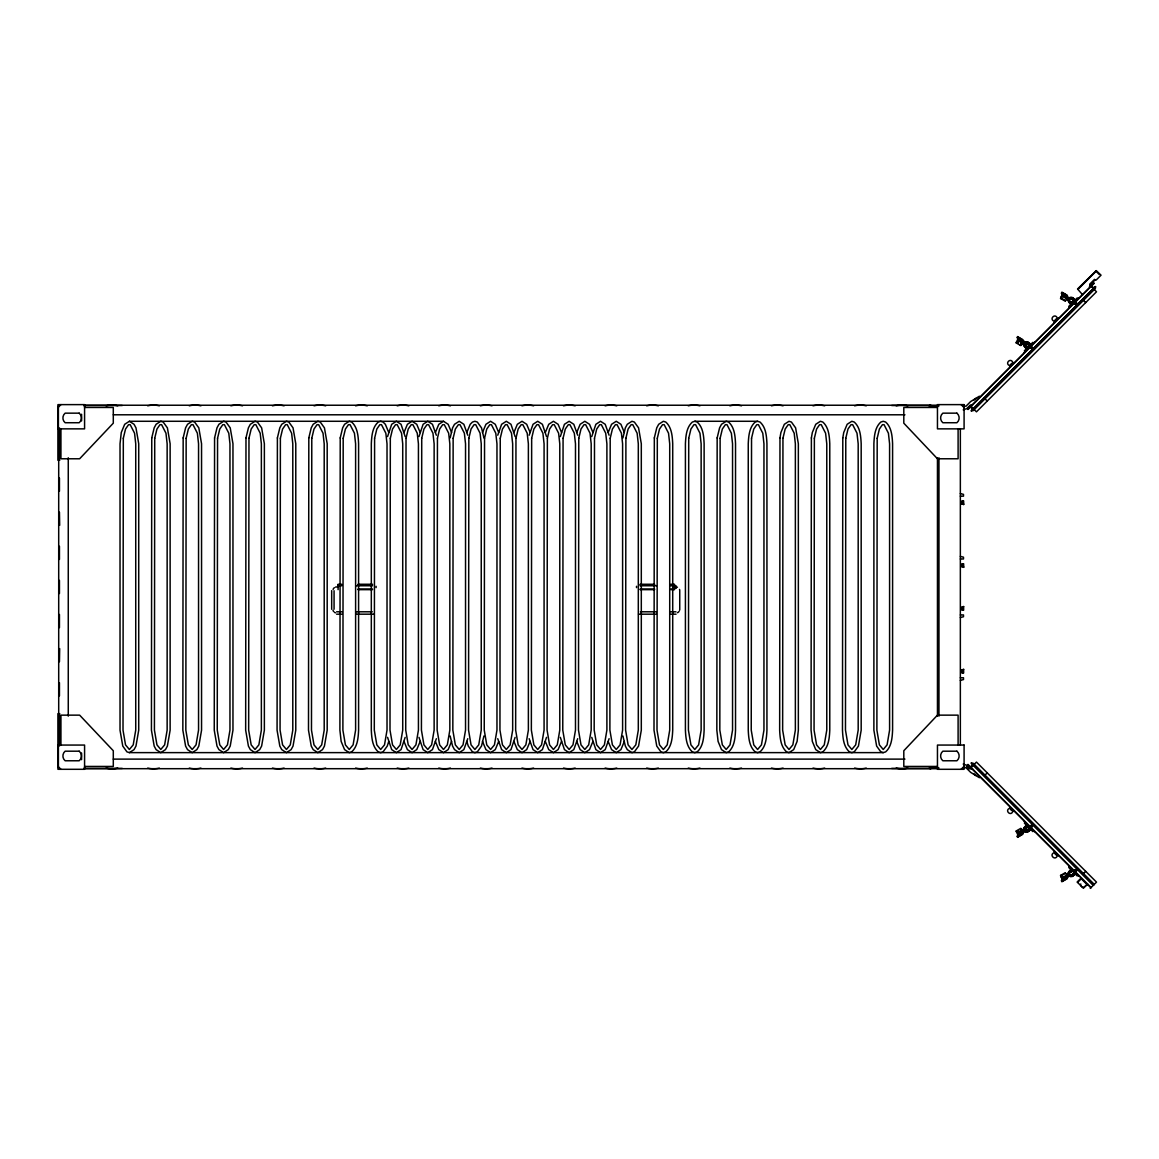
<?xml version="1.0" encoding="UTF-8"?>
<svg xmlns="http://www.w3.org/2000/svg" width="1159" height="1159" viewBox="0 0 1159 1159"><rect width="100%" height="100%" fill="white"/><g stroke="black" fill="none" stroke-linecap="round" stroke-linejoin="round"><path stroke-width="1.5" d="M387.57 436.566L391.699 424.295L396.364 421.282L401.043 424.295L405.157 436.566M418.978 436.566L423.107 424.295L427.772 421.282L432.452 424.295L436.335 435.219M450.156 437.914L452.575 427.859L454.516 424.295L459.196 421.282L463.861 424.295L467.758 435.219M405.157 737.356L401.043 749.627L396.364 752.626L391.699 749.627L387.57 737.356M436.335 738.703L432.452 749.627L427.772 752.626L423.107 749.627L418.978 737.356M497.747 435.219L501.63 424.295L506.309 421.282L510.974 424.295L515.103 436.566M467.758 738.703L463.861 749.627L459.196 752.626L454.516 749.627L452.575 746.063L450.156 736.008M529.156 435.219L533.039 424.295L537.718 421.282L542.398 424.295L546.512 436.566M483.926 736.008L481.507 746.063L477.32 751.872L474.9 752.626L472.481 751.872L468.279 746.063L466.802 741.412M560.333 436.566L564.447 424.295L569.127 421.282L573.806 424.295L577.689 435.219M515.103 737.356L510.974 749.627L506.309 752.626L501.63 749.627L497.747 738.703M591.742 436.566L595.871 424.295L600.536 421.282L605.215 424.295L609.098 435.219M546.512 737.356L542.398 749.627L537.718 752.626L533.039 749.627L529.156 738.703M622.919 437.914L625.338 427.859L627.28 424.295L631.945 421.282L634.364 422.05L638.566 427.859L641.304 443.723L641.304 730.199L638.566 746.063L634.364 751.872L631.945 752.626L627.28 749.627L625.338 746.063L622.919 736.008M577.689 738.703L573.806 749.627L569.127 752.626L564.447 749.627L560.333 737.356M609.098 738.703L605.215 749.627L600.536 752.626L595.871 749.627L591.742 737.356M1095.661 286.708L1095.342 288.504L973.183 410.663L971.17 410.779L1095.443 286.49L971.387 410.981M1090.054 287.026L1090.474 285.331M403.984 432.51L407.403 424.295L412.068 421.282L416.747 424.295L420.166 432.51M435.393 432.51L438.812 424.295L443.491 421.282L448.156 424.295L451.575 432.51M466.802 432.51L470.221 424.295L472.481 422.05L474.9 421.282L477.32 422.05L481.507 427.859L483.926 437.914M482.506 432.51L485.925 424.295L490.605 421.282L495.27 424.295L498.703 432.51M388.758 741.412L387.265 746.063L383.078 751.872L380.659 752.626L378.24 751.872C372.242 746.526 371.691 737.703 371.315 730.199L371.315 443.723C371.691 436.219 372.242 427.396 378.24 422.05L380.659 421.282L383.078 422.05L385.339 424.295L388.758 432.51M513.915 432.51L517.334 424.295L522.014 421.282L526.693 424.295L530.112 432.51M420.166 741.412L416.747 749.627L412.068 752.626L407.403 749.627L403.984 741.412M545.324 432.51L548.743 424.295L553.423 421.282L558.102 424.295L561.521 432.51M451.575 741.412L448.156 749.627L443.491 752.626L438.812 749.627L435.393 741.412M576.733 432.51L580.166 424.295L584.831 421.282L589.511 424.295L592.93 432.51M498.703 741.412L495.27 749.627L490.605 752.626L485.925 749.627L482.506 741.412M608.156 432.51L611.575 424.295L616.24 421.282L620.92 424.295L624.339 432.51M530.112 741.412L526.693 749.627L522.014 752.626L517.334 749.627L513.915 741.412M561.521 741.412L558.102 749.627L553.423 752.626L548.743 749.627L545.324 741.412M592.93 741.412L589.511 749.627L584.831 752.626L580.166 749.627L576.733 741.412M624.339 741.412L620.92 749.627L616.24 752.626L611.575 749.627L608.156 741.412M1020.137 345.194L1022.05 340.253L1018.486 337.515L1022.368 339.746L1021.065 345.034M1091.85 283.955L1094.168 283.318L967.997 409.504L968.634 407.171M1017.645 343.064L1018.993 339.877M1018.573 337.559L1016.066 342.847L1020.775 345.57L1023.107 342.934M1062.673 293.647L1060.485 298.428L1065.193 301.152L1067.816 297.993M1062.991 293.126L1060.789 297.906L1065.483 300.616M84.375 768.098L84.462 767.924A1.492 1.492 0 0 1 83.984 768.533M1025.338 342.847C1024.962 339.645 1015.516 338.863 1019.398 339.935M1069.743 298.442L1063.281 294.676L1062.383 296.24M1018.022 340.558L1024.44 344.397M1063.643 296.443L1063.049 295.081L1069.525 298.805M1018.384 337.095L1017.79 338.138L1016.82 337.588M1021.093 341.079L1021.832 339.79L1023.252 340.601L1021.905 343.107L1024.599 346.222L1031.814 348.656L1032.423 347.628L1028.497 343.629L1022.644 341.804M1021.166 341.123L1022.252 339.674M1021.731 341.456L1022.658 339.573L1017.428 336.545M1021.861 341.528L1022.615 340.239M1025.498 346.744L1027.888 342.6M1062.209 293.72L1062.803 292.676M1065.585 296.704L1066.266 295.371L1067.671 296.182L1066.86 297.443M1066.28 297.11L1067.033 295.806M1016.443 343.064L1018.819 339.775L1019.674 340.094M1060.876 298.645L1063.252 295.357M1068.743 298.471L1069.598 297.675M930.141 406.258L938.964 405.969M1022.644 832.119L1028.497 830.279L1031.901 826.599L1031.293 825.556L1024.599 827.7L1021.905 830.815L1023.252 833.321L1021.832 834.132L1021.093 832.843M1072.93 874.712L1076.32 871.017L1075.726 869.989L1069.018 872.133L1066.323 875.233L1067.062 876.537L1072.93 874.712L1076.841 870.713L1076.233 869.685L1070.829 871.075M1028.497 830.279L1032.423 826.295L1031.814 825.266L1026.41 826.657M57.95 407.62L60.934 404.621M1095.023 279.942L1096.182 280.043L1101.05 275.176L1096.284 270.627L1077.551 288.982L1082.651 294.85M1078.102 289.243L1096.081 271.264M1089.764 284.129L1094.56 279.333M1010.445 364.723L1011.937 363.245M1024.368 350.8L1025.845 349.323M1031.351 343.817L1032.828 342.34M1054.878 320.304L1056.356 318.826M1068.786 306.382L1070.279 304.904M1075.769 299.399L1077.247 297.921M1095.096 279.87L1090.054 284.911L1090.054 287.446M1010.155 365.433L1010.865 364.52M1010.344 365.679L1012.879 363.129M1054.762 321.246L1057.298 318.711M1009.808 366.838L1014.053 362.608M1024.281 352.379L1026.917 349.424L1024.585 346.787M1034.408 342.253L1031.553 344.875L1028.815 342.557M1054.241 322.419L1058.471 318.189M1068.699 307.961L1071.336 305.005L1069.004 302.369M1078.826 297.834L1075.871 300.471L1073.234 298.124M967.779 409.286L1093.966 283.115M962.448 607.751L963.636 606.548L963.636 610.141L961.84 610.141L961.246 607.157L963.636 606.548M962.448 670.568L963.636 669.38L963.636 672.973L961.84 672.973L961.246 669.974L963.636 669.38M961.101 769.301L964.085 766.302M968.634 766.751L967.997 764.418L1091.112 887.533M1094.284 884.36L973.183 763.259L971.17 763.144L1093.328 885.302M970.532 766.954L973.183 764.317L1093.748 884.882M971.068 767.49L976.457 762.086L1096.501 882.129L1090.257 888.374M971.908 768.33L970.011 768.113M984.759 775.371L987.251 772.879M1010.662 807.924C1003.288 809.677 1011.329 817.848 1013.154 810.518M1024.585 827.135L1026.917 824.498L1024.281 821.543M1028.815 831.365L1031.452 829.033L1034.408 831.669M1055.081 852.358C1047.678 854.14 1055.835 862.296 1057.616 854.893M1069.004 871.554L1071.336 868.917L1068.699 865.961M1073.234 875.784L1075.871 873.451L1078.826 876.088M1083.23 873.828L1085.708 871.351M1080.854 878.334L1077.146 882.028L1083.39 888.272L1087.62 884.042M1077.566 882.448L1081.275 878.754M973.603 400.348L975.835 398.377M1084.331 886.881L1087.084 884.563L1081.333 878.812M979.413 396.19L970.634 401.565L965.983 406.229L963.172 405.969M1062.383 877.682L1067.497 874.726M1017.645 830.858L1019.152 834.132L1018.355 833.944M1064.049 878.797C1063.267 880.029 1061.948 877.696 1063.382 877.624M1063.267 878.725L1062.441 877.783M1016.371 831.582L1018.384 830.424M1021.065 828.873L1022.368 834.176L1018.486 836.407L1022.05 833.669M1024.44 829.525C1015.371 830.395 1017.472 838.87 1023.976 831.858M1019.094 833.133L1023.296 830.699M1016.443 830.858L1018.515 833.451M1018.529 833.625L1022.904 831.09M1023.209 831.611L1018.819 834.147L1016.733 831.38M1019.674 833.828L1023.745 831.481M1016.82 836.334L1017.79 835.784L1018.384 836.812M1020.485 834.219L1022.05 833.321M1017.428 837.377L1022.658 834.35L1021.731 832.466M1065.483 873.306L1060.789 876.016L1062.991 880.782M1067.729 875.117L1063.513 877.551M1062.962 878.044L1068.366 874.915M1068.67 875.436L1063.252 878.565L1060.876 875.277M1064.179 878.725L1070.047 875.798M1061.253 880.753L1066.483 877.74M1066.787 878.594L1062.919 880.84L1066.483 878.087M1066.323 878.508L1065.585 877.218L1066.266 878.551L1067.671 877.74L1066.86 876.479M1061.847 881.796L1067.077 878.768L1066.15 876.885M1070.047 298.124L1069.54 298.471A2.39 2.39 0 0 1 1073.495 300.572M443.491 421.282L129.373 421.282L124.694 424.295L121.275 432.51L120.029 443.723L120.029 730.199L122.767 746.063L126.954 751.872L129.373 752.626L883.245 752.626L885.664 751.872C891.648 746.526 892.213 737.703 892.589 730.199L892.589 443.723C892.213 436.219 891.648 427.396 885.664 422.05L883.245 421.282L880.826 422.05C874.828 427.396 874.263 436.219 873.886 443.723L873.886 730.199L876.624 746.063L880.826 751.872L883.245 752.626M694.777 421.282L692.358 422.05C686.36 427.396 685.795 436.219 685.418 443.723L685.418 730.199C685.795 737.703 686.36 746.526 692.358 751.872L694.777 752.626L697.196 751.872C703.194 746.526 703.745 737.703 704.121 730.199L704.121 443.723C703.745 436.219 703.194 427.396 697.196 422.05L694.777 421.282L757.595 421.282L760.014 422.05C766.012 427.396 766.563 436.219 766.939 443.723L766.939 730.199C766.563 737.703 766.012 746.526 760.014 751.872L757.595 752.626L755.175 751.872C749.178 746.526 748.627 737.703 748.25 730.199L748.25 443.723C748.627 436.219 749.178 427.396 755.175 422.05L757.595 421.282M129.373 752.626L134.053 749.627L135.98 746.063L138.718 730.199L138.718 443.723L135.98 427.859L134.053 424.295L129.373 421.282M960.347 617.559L963.491 616.733L963.491 614.936L960.347 614.936M960.347 680.376L963.491 679.551L963.491 677.754L960.347 677.754M963.462 409.576L966.62 408.765L970.329 405.056L972.749 404.737M970.011 405.795L971.908 405.592M59.5 745.121L59.703 745.078A1.492 1.492 0 0 0 58.399 746.555L58.399 767.345A1.492 1.492 0 0 0 58.515 767.924M963.172 767.953L965.983 767.693L970.634 772.343L979.413 777.732M84.578 405.23L937.457 405.23M84.274 405.52L122.275 405.52M891.677 405.52L929.677 405.52M84.578 407.461L113.292 407.461L113.292 423.18L79.638 458.776L60.934 458.776L60.934 428.859M937.457 407.461L903.803 407.461L903.803 423.18L937.457 458.776L958.102 458.776L958.102 428.859M963.332 410.011L964.085 410.011M113.292 414.792L904.933 414.792M57.95 428.859L84.578 428.859L84.578 404.621L57.95 404.621L57.95 460.268L59.674 460.268M960.347 496.168L963.491 496.168L963.491 494.371L960.347 493.546M962.883 503.948L961.246 503.948L961.84 500.949L963.636 500.949L963.636 504.542L962.883 500.949M59.674 525.331L59.442 512.177M960.347 558.986L963.491 558.986L963.491 557.189L960.347 556.363M962.883 566.765L961.246 566.765L961.84 563.781L963.636 563.781L963.636 567.359L962.883 563.781M341.731 584.266L338.109 584.266L338.109 589.656M358.015 584.266L372.488 584.266M640.13 584.266L654.603 584.266M670.887 584.266L674.509 584.266L674.509 589.656L670.887 589.656M338.109 584.86L341.731 584.86M358.015 584.86L372.488 584.86M640.13 584.86L654.603 584.86M670.887 584.86L674.509 584.86M338.109 585.759L341.731 585.759M356.074 585.759L372.488 585.759M640.101 585.759L656.414 585.759M670.655 585.759L676.045 585.759L674.509 585.918M338.109 586.961L336.617 586.961A3.738 3.738 0 0 0 335.487 587.135M674.509 586.961L676.001 586.961A3.738 3.738 0 0 1 677.436 587.251M674.509 587.555L675.987 587.555M674.509 587.99L675.972 587.99M674.509 588.164L675.958 588.164M358.015 589.047L372.488 589.047M640.13 589.047L654.603 589.047M670.887 589.047L674.509 589.047M358.015 589.656L372.488 589.656M640.13 589.656L654.603 589.656M336.646 611.793L341.992 611.793M356.219 611.793L372.227 611.793M640.391 611.793L656.4 611.793M670.626 611.793L675.958 611.793M336.574 614.183L341.934 614.183M356.204 614.183L374.067 614.183M638.551 614.183L656.4 614.183M670.684 614.183L676.045 614.183M59.674 648.591L59.442 661.746M59.674 713.654L57.95 713.654L57.95 769.301L84.578 769.301L84.578 745.063L57.95 745.063M113.292 759.116L904.933 759.116M963.332 763.911L964.085 763.911M84.578 766.447L113.292 766.447L113.292 750.742L79.638 715.146L60.934 715.146L60.934 745.063M937.457 766.447L903.803 766.447L903.803 750.742L937.457 715.146L958.102 715.146L958.102 745.063M938.964 767.953L930.358 767.852M84.274 768.403L122.275 768.403M891.662 768.403L929.663 768.403M84.578 768.692L937.457 768.692M972.749 769.17L970.329 768.866L966.62 765.157L963.462 764.346M1070.829 302.847L1075.726 303.933L1076.32 302.905L1071.104 298.167L1067.062 297.385L1066.323 298.689L1070.829 302.847L1076.233 304.238L1076.841 303.194L1072.93 299.21M1026.41 347.265L1031.293 348.366L1031.901 347.323L1028.497 343.629M1063.194 295.154L1064.092 295.661M1061.847 292.126L1067.077 295.139L1066.483 296.182L1061.253 293.169M1066.787 295.328L1062.919 293.082L1066.483 295.835M1062.962 295.878L1068.366 299.008M1067.497 299.196L1062.817 296.487M1021.036 340.876L1023.745 342.441M1020.76 340.891L1023.687 342.586M1018.529 340.297L1019.485 340.847M1020.456 341.412L1022.904 342.818M1018.21 340.282L1019.225 340.862M1020.586 341.659L1023.296 343.223M1016.371 342.34L1018.384 343.499M1068.859 875.596L1069.598 876.247M973.603 773.575L975.835 775.545M1095.661 270.844L1099.355 274.538M1091.633 285.867L1094.284 288.504L973.183 409.605L970.532 406.968M1090.257 285.549L1096.501 291.778L976.457 411.836L971.068 406.432M1089.417 286.389L1090.257 287.244M1082.477 299.341L1085.708 302.571M1057.616 319.029C1055.719 311.67 1047.808 319.754 1055.081 321.565M1013.154 363.404C1011.256 356.117 1003.361 364.23 1010.662 365.998M984.005 397.812L987.251 401.043M961.101 404.621L964.085 407.62M962.448 503.354L963.636 504.542M962.448 566.172L963.636 567.359M971.387 762.941L1093.545 885.099M967.779 764.636L1090.894 887.736M1009.808 807.084L1014.053 811.314M1054.241 851.503L1058.471 855.733M1010.344 808.243L1012.879 810.778M1054.762 852.662L1057.298 855.212M1010.155 808.489L1011.025 809.561M1010.445 809.199L1011.937 810.677M1024.368 823.122L1025.845 824.6M1031.351 830.105L1032.828 831.582M1054.878 853.618L1056.356 855.096M1068.786 867.54L1070.279 869.018M1075.769 874.523L1077.247 876.001M966.403 766.635L968.895 769.127M57.95 766.302L60.934 769.301M1067.816 875.929L1065.193 872.77L1060.485 875.494L1062.673 880.275M1023.107 830.989L1020.775 828.352L1016.066 831.075L1018.573 836.363M1066.28 876.812L1067.033 878.102M1062.209 880.203L1062.803 881.246M1025.498 827.178L1027.888 831.322M1021.861 832.394L1022.615 833.683M84.375 405.824L84.535 406.273A1.492 1.492 0 0 0 83.984 405.389M962.883 607.157L962.883 610.141M962.883 669.974L962.883 672.973M961.246 503.354L961.246 504.266M961.246 669.656L961.246 670.568M960.347 428.859L960.347 745.063M938.964 457.762L938.964 716.146M937.457 457.762L937.457 716.146M636.508 586.309L636.508 587.613M376.096 586.309L376.096 587.613M334.067 590.742L334.067 609.214M331.677 590.655L331.677 609.286M81.579 414.256L81.579 420.891M81.579 753.031L81.579 759.667M68.265 457.762L68.265 716.146M59.602 428.048L59.703 428.844A1.492 1.492 0 0 1 58.399 427.367L58.399 406.577A1.492 1.492 0 0 1 58.515 405.998M59.602 745.092L59.602 745.874M59.442 428.859L59.442 460.268M59.442 478.073L59.442 491.228M59.442 546.28L59.442 559.435M59.442 580.384L59.442 593.538M59.442 614.487L59.442 627.642M59.442 682.694L59.442 695.849M59.442 713.654L59.442 745.063M58.703 428.859L58.703 745.063M1028.511 828.207A2.101 2.101 0 0 1 1025.222 830.728M1024.599 829.25A2.101 2.101 0 0 1 1026.15 827.236M1028.192 829.25A1.492 1.492 0 0 1 1026.7 830.757A1.492 1.492 0 0 1 1025.208 829.25A1.492 1.492 0 0 1 1026.7 827.758M1028.902 827.99A2.55 2.55 0 0 1 1024.904 831.046M1024.15 829.25A2.55 2.55 0 0 1 1027.975 827.048M1028.627 827.845A2.39 2.39 0 0 1 1026.323 831.611M1024.31 829.511A2.39 2.39 0 0 1 1027.454 826.975M1029.293 827.758A2.984 2.984 0 0 1 1024.585 831.365M1024.107 830.757A2.984 2.984 0 0 1 1028.815 827.135M1070.076 298.428A2.101 2.101 0 0 1 1073.147 300.789M1072.162 302.064A2.101 2.101 0 0 1 1069.091 299.703M1072.394 302.441A2.55 2.55 0 0 1 1068.67 299.587M1069.322 298.442A2.55 2.55 0 0 1 1073.582 300.905M1071.119 301.746A1.492 1.492 0 0 1 1069.829 299.5A1.492 1.492 0 0 1 1072.408 299.5M1072.626 302.108A2.39 2.39 0 0 1 1068.917 299.312M1068.526 298.747A2.984 2.984 0 0 1 1072.611 297.646A2.984 2.984 0 0 1 1073.712 301.731M1072.611 302.832A2.984 2.984 0 0 1 1068.236 299.471M1025.729 342.47A2.39 2.39 0 0 1 1028.584 346.135M1026.439 347.048A2.39 2.39 0 0 1 1024.31 344.803M1024.585 342.557A2.984 2.984 0 0 1 1029.293 346.164M1028.192 347.251A2.984 2.984 0 0 1 1023.803 343.89M1025.222 343.18A2.101 2.101 0 0 1 1028.511 345.715M1026.15 346.686A2.101 2.101 0 0 1 1024.599 344.672M1024.904 342.861A2.55 2.55 0 0 1 1028.902 345.933M1027.352 347.12A2.55 2.55 0 0 1 1024.15 344.672M1026.7 346.164A1.492 1.492 0 0 1 1025.208 344.672A1.492 1.492 0 0 1 1026.7 343.165A1.492 1.492 0 0 1 1028.192 344.672M907.845 768.098A23.18 23.18 0 0 1 896.182 768.098M866.266 768.098A23.18 23.18 0 0 1 854.603 768.098M824.686 768.098A23.18 23.18 0 0 1 813.01 768.098M783.093 768.098A23.18 23.18 0 0 1 771.43 768.098M741.514 768.098A23.18 23.18 0 0 1 729.851 768.098M699.935 768.098A23.18 23.18 0 0 1 688.272 768.098M658.355 768.098A23.18 23.18 0 0 1 646.679 768.098M616.762 768.098A23.18 23.18 0 0 1 605.099 768.098M575.183 768.098A23.18 23.18 0 0 1 563.52 768.098M533.604 768.098A23.18 23.18 0 0 1 521.941 768.098M492.024 768.098A23.18 23.18 0 0 1 480.362 768.098M450.445 768.098A23.18 23.18 0 0 1 438.768 768.098M408.852 768.098A23.18 23.18 0 0 1 397.189 768.098M367.273 768.098A23.18 23.18 0 0 1 355.61 768.098M325.693 768.098A23.18 23.18 0 0 1 314.031 768.098M284.114 768.098A23.18 23.18 0 0 1 272.437 768.098M242.521 768.098A23.18 23.18 0 0 1 230.858 768.098M200.942 768.098A23.18 23.18 0 0 1 189.279 768.098M159.363 768.098A23.18 23.18 0 0 1 147.7 768.098M117.783 768.098A23.18 23.18 0 0 1 106.121 768.098M1083.766 887.243A1.724 1.724 0 0 1 1081.912 886.794M1081.159 886.056A1.724 1.724 0 0 1 1080.811 883.984M896.182 405.824A23.18 23.18 0 0 1 907.845 405.824M854.603 405.824A23.18 23.18 0 0 1 866.266 405.824M813.01 405.824A23.18 23.18 0 0 1 824.686 405.824M771.43 405.824A23.18 23.18 0 0 1 783.093 405.824M729.851 405.824A23.18 23.18 0 0 1 741.514 405.824M688.272 405.824A23.18 23.18 0 0 1 699.935 405.824M646.679 405.824A23.18 23.18 0 0 1 658.355 405.824M605.099 405.824A23.18 23.18 0 0 1 616.762 405.824M563.52 405.824A23.18 23.18 0 0 1 575.183 405.824M521.941 405.824A23.18 23.18 0 0 1 533.604 405.824M480.362 405.824A23.18 23.18 0 0 1 492.024 405.824M438.768 405.824A23.18 23.18 0 0 1 450.445 405.824M397.189 405.824A23.18 23.18 0 0 1 408.852 405.824M355.61 405.824A23.18 23.18 0 0 1 367.273 405.824M314.031 405.824A23.18 23.18 0 0 1 325.693 405.824M272.437 405.824A23.18 23.18 0 0 1 284.114 405.824M230.858 405.824A23.18 23.18 0 0 1 242.521 405.824M189.279 405.824A23.18 23.18 0 0 1 200.942 405.824M147.7 405.824A23.18 23.18 0 0 1 159.363 405.824M106.121 405.824A23.18 23.18 0 0 1 117.783 405.824M963.781 406.201A2.246 2.246 0 0 1 964.085 407.316M929.286 406.186A1.492 1.492 0 0 1 930.735 405.071M964.085 766.606A2.246 2.246 0 0 1 963.781 767.722M930.735 768.852A1.492 1.492 0 0 1 929.344 767.924M1073.147 873.133A2.101 2.101 0 0 1 1070.583 875.697M1069.641 872.191A2.101 2.101 0 0 1 1071.655 871.655M1073.582 873.017A2.55 2.55 0 0 1 1069.322 875.48M1068.67 873.017A2.55 2.55 0 0 1 1071.771 871.22M1072.408 874.422A1.492 1.492 0 0 1 1069.829 874.422A1.492 1.492 0 0 1 1071.119 872.176M1073.495 873.35A2.39 2.39 0 0 1 1069.612 875.538M1068.728 873.538A2.39 2.39 0 0 1 1071.481 871.307M1073.712 872.191A2.984 2.984 0 0 1 1069.004 875.798M1068.12 873.683A2.984 2.984 0 0 1 1072.611 871.09M333.097 589.424A3.738 3.738 0 0 1 334.328 587.729M335.487 612.807A3.738 3.738 0 0 1 334.328 612.213M333.546 611.387A3.738 3.738 0 0 1 332.995 610.213M679.522 589.424A3.738 3.738 0 0 1 679.739 590.699L679.739 609.243A3.738 3.738 0 0 1 679.609 610.213M679.058 611.387A3.738 3.738 0 0 1 677.436 612.705M123.318 438.261L123.013 730.112L125.52 744.875L129.373 749.496L133.213 744.875L135.733 730.112L135.733 443.81L134.56 433.22L130.199 424.687L128.548 424.687L125.52 429.047L123.318 438.261M151.757 437.914L151.438 730.199L154.176 746.063L156.103 749.627L160.782 752.626L165.462 749.627L167.389 746.063L170.127 730.199L170.127 443.723L167.389 427.859L163.202 422.05L160.782 421.282L156.103 424.295L154.176 427.859L151.757 437.914M154.726 438.261L154.422 730.112L156.943 744.875L160.782 749.496L164.636 744.875L167.142 730.112L167.142 443.81L165.969 433.22L161.608 424.687L159.956 424.687L156.943 429.047L154.726 438.261M183.165 437.914L182.847 730.199L185.585 746.063L187.526 749.627L192.191 752.626L196.871 749.627L198.812 746.063L201.55 730.199L201.55 443.723L198.812 427.859L194.611 422.05L192.191 421.282L187.526 424.295L185.585 427.859L183.165 437.914M186.15 438.261L185.831 730.112L188.352 744.875L192.191 749.496L196.045 744.875L198.551 730.112L198.551 443.81L197.378 433.22L193.017 424.687L191.365 424.687L188.352 429.047L186.15 438.261M214.574 437.914L214.256 730.199L216.994 746.063L218.935 749.627L223.6 752.626L228.28 749.627L230.221 746.063L232.959 730.199L232.959 443.723L230.221 427.859L226.019 422.05L223.6 421.282L218.935 424.295L216.994 427.859L214.574 437.914M217.559 438.261L217.255 730.112L219.761 744.875L223.6 749.496L227.454 744.875L229.96 730.112L229.96 443.81L228.787 433.22L224.426 424.687L222.774 424.687L219.761 429.047L217.559 438.261M245.983 437.914L245.665 730.199L248.403 746.063L250.344 749.627L255.023 752.626L259.688 749.627L261.63 746.063L264.368 730.199L264.368 443.723L261.63 427.859L257.443 422.05L255.023 421.282L250.344 424.295L248.403 427.859L245.983 437.914M248.968 438.261L248.663 730.112L251.17 744.875L255.023 749.496L258.863 744.875L261.369 730.112L261.369 443.81L260.195 433.22L255.849 424.687L254.198 424.687L251.17 429.047L248.968 438.261M277.392 437.914L277.073 730.199L279.812 746.063L281.753 749.627L286.432 752.626L291.097 749.627L293.039 746.063L295.777 730.199L295.777 443.723L293.039 427.859L288.852 422.05L286.432 421.282L281.753 424.295L279.812 427.859L277.392 437.914M280.377 438.261L280.072 730.112L282.579 744.875L286.432 749.496L290.272 744.875L292.792 730.112L292.792 443.81L291.619 433.22L287.258 424.687L285.607 424.687L282.579 429.047L280.377 438.261M308.816 437.914L308.497 730.199L311.235 746.063L313.162 749.627L317.841 752.626L322.521 749.627L324.448 746.063L327.186 730.199L327.186 443.723L324.448 427.859L320.261 422.05L317.841 421.282L313.162 424.295L311.235 427.859L308.816 437.914M311.785 438.261L311.481 730.112L313.988 744.875L317.841 749.496L321.68 744.875L324.201 730.112L324.201 443.81L323.028 433.22L318.667 424.687L317.015 424.687L313.988 429.047L311.785 438.261M340.224 437.914L339.906 730.199L341.152 741.412L344.571 749.627L349.25 752.626L351.67 751.872C357.667 746.526 358.218 737.703 358.595 730.199L358.595 443.723C358.218 436.219 357.667 427.396 351.67 422.05L349.25 421.282L344.571 424.295L342.644 427.859L340.224 437.914M343.194 438.261L342.89 730.112L345.411 744.875L349.25 749.496L353.104 744.875L355.61 730.112L355.61 443.81L354.437 433.22L350.076 424.687L348.424 424.687L345.411 429.047L343.194 438.261M374.603 438.261L374.299 730.112L376.82 744.875L380.659 749.496L384.513 744.875L387.019 730.112L387.019 443.81L385.846 433.22L381.485 424.687L379.833 424.687L376.82 429.047L374.603 438.261M390.322 438.261L390.003 730.112L392.524 744.875L396.364 749.496L400.217 744.875L402.724 730.112L402.724 443.81L401.55 433.22L397.189 424.687L395.538 424.687L392.524 429.047L390.322 438.261M406.027 438.261L405.722 730.112L408.229 744.875L412.068 749.496L415.922 744.875L418.428 730.112L418.428 443.81L417.254 433.22L412.894 424.687L411.242 424.687L408.229 429.047L406.027 438.261M421.731 438.261L421.427 730.112L423.933 744.875L427.772 749.496L431.626 744.875L434.132 730.112L434.132 443.81L432.959 433.22L428.598 424.687L426.947 424.687L423.933 429.047L421.731 438.261M437.436 438.261L437.131 730.112L439.638 744.875L443.491 749.496L447.331 744.875L449.837 730.112L449.837 443.81L448.663 433.22L444.317 424.687L442.666 424.687L439.638 429.047L437.436 438.261M453.14 438.261L452.836 730.112L455.342 744.875L459.196 749.496L463.035 744.875L465.541 730.112L465.541 443.81L464.368 433.22L460.022 424.687L458.37 424.687L455.342 429.047L453.14 438.261M468.844 438.261L468.54 730.112L471.047 744.875L474.9 749.496L478.739 744.875L481.246 730.112L481.246 443.81L480.072 433.22L475.726 424.687L474.074 424.687L471.047 429.047L468.844 438.261M484.549 438.261L484.245 730.112L486.751 744.875L490.605 749.496L494.444 744.875L496.965 730.112L496.965 443.81L495.791 433.22L491.43 424.687L489.779 424.687L486.751 429.047L484.549 438.261M500.253 438.261L499.949 730.112L502.455 744.875L506.309 749.496L510.148 744.875L512.669 730.112L512.669 443.81L511.496 433.22L507.135 424.687L505.483 424.687L502.455 429.047L500.253 438.261M515.958 438.261L515.654 730.112L518.16 744.875L522.014 749.496L525.853 744.875L528.374 730.112L528.374 443.81L527.2 433.22L522.839 424.687L521.188 424.687L518.16 429.047L515.958 438.261M531.662 438.261L531.358 730.112L533.864 744.875L537.718 749.496L541.572 744.875L544.078 730.112L544.078 443.81L542.905 433.22L538.544 424.687L536.892 424.687L533.864 429.047L531.662 438.261M547.367 438.261L547.062 730.112L549.583 744.875L553.423 749.496L557.276 744.875L559.783 730.112L559.783 443.81L558.609 433.22L554.248 424.687L552.597 424.687L549.583 429.047L547.367 438.261M563.071 438.261L562.767 730.112L565.288 744.875L569.127 749.496L572.981 744.875L575.487 730.112L575.487 443.81L574.313 433.22L569.953 424.687L568.301 424.687L565.288 429.047L563.071 438.261M578.776 438.261L578.471 730.112L580.992 744.875L584.831 749.496L588.685 744.875L591.191 730.112L591.191 443.81L590.018 433.22L585.657 424.687L584.006 424.687L580.992 429.047L578.776 438.261M594.495 438.261L594.176 730.112L596.697 744.875L600.536 749.496L604.39 744.875L606.896 730.112L606.896 443.81L605.722 433.22L601.362 424.687L599.71 424.687L596.697 429.047L594.495 438.261M610.199 438.261L609.895 730.112L612.401 744.875L616.24 749.496L620.094 744.875L622.6 730.112L622.6 443.81L621.427 433.22L617.066 424.687L615.415 424.687L612.401 429.047L610.199 438.261M625.903 438.261L625.599 730.112L628.106 744.875L631.945 749.496L635.798 744.875L638.305 730.112L638.305 443.81L637.131 433.22L632.771 424.687L631.119 424.687L628.106 429.047L625.903 438.261M654.328 437.914L654.009 730.199L656.747 746.063L660.949 751.872L663.368 752.626L665.788 751.872C671.771 746.526 672.336 737.703 672.713 730.199L672.713 443.723C672.336 436.219 671.771 427.396 665.788 422.05L663.368 421.282L658.689 424.295L656.747 427.859L654.328 437.914M657.312 438.261L657.008 730.112L659.514 744.875L663.368 749.496L667.207 744.875L669.714 730.112L669.714 443.81L668.54 433.22L664.194 424.687L662.542 424.687L659.514 429.047L657.312 438.261M688.721 438.261L688.417 730.112L690.923 744.875L694.777 749.496L698.616 744.875L701.137 730.112L701.137 443.81L699.964 433.22L695.603 424.687L693.951 424.687L690.923 429.047L688.721 438.261M717.16 437.914L716.841 730.199L718.087 741.412L721.506 749.627L726.186 752.626L728.605 751.872C734.603 746.526 735.154 737.703 735.53 730.199L735.53 443.723C735.154 436.219 734.603 427.396 728.605 422.05L726.186 421.282L721.506 424.295L719.58 427.859L717.16 437.914M720.13 438.261L719.826 730.112L722.332 744.875L726.186 749.496L730.025 744.875L732.546 730.112L732.546 443.81L731.372 433.22L727.012 424.687L725.36 424.687L722.332 429.047L720.13 438.261M751.539 438.261L751.235 730.112L753.756 744.875L757.595 749.496L761.449 744.875L763.955 730.112L763.955 443.81L762.781 433.22L758.421 424.687L756.769 424.687L753.756 429.047L751.539 438.261M779.978 437.914L779.659 730.199C780.036 737.703 780.586 746.526 786.584 751.872L789.004 752.626L793.683 749.627L797.102 741.412L798.348 730.199L798.348 443.723L795.61 427.859L791.423 422.05L789.004 421.282L784.339 424.295L780.905 432.51L779.978 437.914M782.948 438.261L782.644 730.112L785.165 744.875L789.004 749.496L792.857 744.875L795.364 730.112L795.364 443.81L794.19 433.22L789.83 424.687L788.178 424.687L785.165 429.047L782.948 438.261M811.387 437.914L811.068 730.199L812.329 741.412L815.748 749.627L820.413 752.626L822.832 751.872C828.83 746.526 829.395 737.703 829.772 730.199L829.772 443.723C829.395 436.219 828.83 427.396 822.832 422.05L820.413 421.282L815.748 424.295L812.329 432.51L811.387 437.914M814.371 438.261L814.067 730.112L816.573 744.875L820.413 749.496L824.266 744.875L826.773 730.112L826.773 443.81L825.599 433.22L821.238 424.687L819.587 424.687L816.573 429.047L814.371 438.261M842.796 437.914L842.477 730.199C842.854 737.703 843.419 746.526 849.417 751.872L851.836 752.626L854.255 751.872L858.442 746.063L861.18 730.199L861.18 443.723C860.804 436.219 860.239 427.396 854.255 422.05L851.836 421.282L847.157 424.295L843.738 432.51L842.796 437.914M845.78 438.261L845.476 730.112L847.982 744.875L851.836 749.496L855.675 744.875L858.182 730.112L858.182 443.81L857.008 433.22L852.662 424.687L851.01 424.687L847.982 429.047L845.78 438.261M877.189 438.261L876.885 730.112L879.391 744.875L883.245 749.496L887.084 744.875L889.59 730.112L889.59 443.81L888.417 433.22L884.071 424.687L882.419 424.687L879.391 429.047L877.189 438.261M964.085 404.621L937.457 404.621L937.457 428.859L964.085 428.859L964.085 404.621M79.189 413.155L65.136 413.155A6.23 6.23 0 0 0 65.136 422.731L79.189 422.731A6.23 6.23 0 0 0 79.189 413.155M956.914 413.155L942.846 413.155A6.23 6.23 0 0 0 942.846 422.731L956.914 422.731A6.23 6.23 0 0 0 956.914 413.155M964.085 745.063L937.457 745.063L937.457 769.301L964.085 769.301L964.085 745.063M79.189 751.191L65.136 751.191A6.23 6.23 0 0 0 65.136 760.768L79.189 760.768A6.23 6.23 0 0 0 79.189 751.191M956.914 751.191L942.846 751.191A6.23 6.23 0 0 0 942.846 760.768L956.914 760.768A6.23 6.23 0 0 0 956.914 751.191"/></g></svg>
